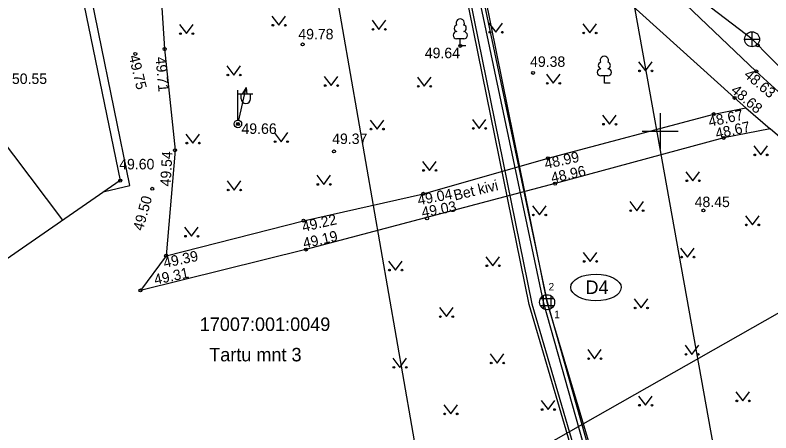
# Model space of a CAD drawing. Extents: x 641385 to 641893, y 6455477 to 6456239.
# Drawn here: x 641507 to 641557.4, y 6456079.9 to 6456107.7 of the extents above; entities that cross this region are included whole.
import ezdxf

# ---------------------------------------------------------------- set-up
doc = ezdxf.new("R2010")
doc.units = 0
for name, color, linetype in [('DKAEV', 7, 'Continuous'), ('DTRASS', 7, 'Continuous'), ('HALJASTUS', 7, 'Continuous'), ('HOONE', 7, 'Continuous'), ('HOONEDET', 7, 'Continuous'), ('KAEVU_NR', 7, 'Continuous'), ('KKAEV', 7, 'Continuous'), ('KORGUS', 7, 'Continuous'), ('KTRASS', 7, 'Continuous'), ('MOOTPIIR', 7, 'Continuous'), ('MPOHULIIN', 7, 'Continuous'), ('PIIR', 7, 'Continuous'), ('POST', 7, 'Continuous'), ('PUU', 7, 'Continuous'), ('TEE', 7, 'Continuous'), ('TORU_NR', 7, 'Continuous'), ('TTRASS', 7, 'Continuous'), ('VORK', 7, 'Continuous'), ('VORMISTUS', 7, 'Continuous')]:
    doc.layers.add(name, color=color, linetype=linetype)

msp = doc.modelspace()

# ---------------------------------------------------------------- linework, layer by layer
at = {"layer": 'DKAEV'}
for p, q in [((641542.222, 6456088.153), (641542.222, 6456089.019)), ((641542.722, 6456089.019), (641542.722, 6456088.153)), ((641542.039, 6456088.836), (641542.905, 6456088.836)), ((641542.905, 6456088.336), (641542.039, 6456088.336))]:
    msp.add_line(p, q, dxfattribs=at)
msp.add_circle((641542.472, 6456088.586), 0.5, dxfattribs=at)
at = {"layer": 'DTRASS'}
for p, q in [((641542.472, 6456088.586), (641535.396, 6456123.691)), ((641551.465, 6456058.479), (641542.472, 6456088.586))]:
    msp.add_line(p, q, dxfattribs=at)
at = {"layer": 'HALJASTUS'}
for p, q in [((641524.135, 6456107.667), (641524.599, 6456107.06)), ((641524.599, 6456107.06), (641525.044, 6456107.667)), ((641530.807, 6456107.387), (641531.27, 6456106.78)), ((641531.27, 6456106.78), (641531.716, 6456107.387)), ((641538.598, 6456107.2), (641539.061, 6456106.593)), ((641539.061, 6456106.593), (641539.507, 6456107.2)), ((641544.849, 6456107.153), (641545.313, 6456106.546)), ((641545.313, 6456106.546), (641545.758, 6456107.153)), ((641517.977, 6456107.107), (641518.441, 6456106.5)), ((641518.441, 6456106.5), (641518.886, 6456107.107)), ((641548.57, 6456104.621), (641549.033, 6456104.014)), ((641549.033, 6456104.014), (641549.479, 6456104.621)), ((641521.138, 6456104.341), (641521.601, 6456103.734)), ((641521.601, 6456103.734), (641522.047, 6456104.341)), ((641527.623, 6456103.641), (641528.086, 6456103.034)), ((641528.086, 6456103.034), (641528.532, 6456103.641)), ((641533.828, 6456103.594), (641534.291, 6456102.987)), ((641534.291, 6456102.987), (641534.737, 6456103.594)), ((641542.423, 6456103.792), (641542.887, 6456103.186)), ((641542.887, 6456103.186), (641543.332, 6456103.792)), ((641530.679, 6456100.735), (641531.142, 6456100.128)), ((641531.142, 6456100.128), (641531.587, 6456100.735)), ((641537.49, 6456100.782), (641537.953, 6456100.175)), ((641537.953, 6456100.175), (641538.399, 6456100.782)), ((641546.167, 6456101.062), (641546.631, 6456100.455)), ((641546.631, 6456100.455), (641547.076, 6456101.062)), ((641518.409, 6456099.802), (641518.872, 6456099.195)), ((641518.872, 6456099.195), (641519.318, 6456099.802)), ((641524.287, 6456099.895), (641524.75, 6456099.288)), ((641524.75, 6456099.288), (641525.196, 6456099.895)), ((641556.249, 6456099.018), (641556.712, 6456098.411)), ((641556.712, 6456098.411), (641557.158, 6456099.018)), ((641534.178, 6456097.981), (641534.641, 6456097.374)), ((641534.641, 6456097.374), (641535.086, 6456097.981)), ((641527.133, 6456097.048), (641527.596, 6456096.441)), ((641527.596, 6456096.441), (641528.042, 6456097.048)), ((641551.723, 6456097.291), (641552.187, 6456096.684)), ((641552.187, 6456096.684), (641552.632, 6456097.291)), ((641521.161, 6456096.674), (641521.625, 6456096.067)), ((641521.625, 6456096.067), (641522.07, 6456096.674)), ((641547.981, 6456095.298), (641548.444, 6456094.691)), ((641548.444, 6456094.691), (641548.89, 6456095.298)), ((641541.493, 6456095.009), (641541.956, 6456094.402)), ((641541.956, 6456094.402), (641542.402, 6456095.009)), ((641555.689, 6456094.35), (641556.152, 6456093.744)), ((641556.152, 6456093.744), (641556.598, 6456094.35)), ((641518.315, 6456093.594), (641518.779, 6456092.987)), ((641518.779, 6456092.987), (641519.224, 6456093.594)), ((641551.371, 6456092.199), (641551.834, 6456091.592)), ((641551.834, 6456091.592), (641552.28, 6456092.199)), ((641538.396, 6456091.621), (641538.859, 6456091.014)), ((641538.859, 6456091.014), (641539.305, 6456091.621)), ((641544.883, 6456091.91), (641545.346, 6456091.303)), ((641545.346, 6456091.303), (641545.792, 6456091.91)), ((641531.908, 6456091.332), (641532.371, 6456090.725)), ((641532.371, 6456090.725), (641532.817, 6456091.332)), ((641548.273, 6456088.811), (641548.736, 6456088.204)), ((641548.736, 6456088.204), (641549.182, 6456088.811)), ((641535.298, 6456088.233), (641535.761, 6456087.626)), ((641535.761, 6456087.626), (641536.207, 6456088.233)), ((641551.663, 6456085.711), (641552.126, 6456085.104)), ((641552.126, 6456085.104), (641552.572, 6456085.711)), ((641538.688, 6456085.134), (641539.151, 6456084.527)), ((641539.151, 6456084.527), (641539.597, 6456085.134)), ((641545.176, 6456085.422), (641545.639, 6456084.815)), ((641545.639, 6456084.815), (641546.085, 6456085.422)), ((641532.2, 6456084.845), (641532.663, 6456084.238)), ((641532.663, 6456084.238), (641533.109, 6456084.845)), ((641555.053, 6456082.612), (641555.516, 6456082.005)), ((641555.516, 6456082.005), (641555.962, 6456082.612)), ((641542.078, 6456082.034), (641542.541, 6456081.427)), ((641542.541, 6456081.427), (641542.987, 6456082.034)), ((641548.566, 6456082.323), (641549.029, 6456081.716)), ((641549.029, 6456081.716), (641549.475, 6456082.323)), ((641535.59, 6456081.745), (641536.053, 6456081.138)), ((641536.053, 6456081.138), (641536.499, 6456081.745))]:
    msp.add_line(p, q, dxfattribs=at)
for centre in [(641524.198, 6456107.06), (641525.027, 6456107.06), (641530.869, 6456106.78), (641531.698, 6456106.78), (641538.66, 6456106.593), (641539.489, 6456106.593), (641518.04, 6456106.5), (641518.868, 6456106.5), (641544.912, 6456106.546), (641545.741, 6456106.546), (641521.2, 6456103.734), (641522.029, 6456103.734), (641548.632, 6456104.014), (641549.461, 6456104.014), (641527.685, 6456103.034), (641528.514, 6456103.034), (641542.486, 6456103.186), (641543.315, 6456103.186), (641533.89, 6456102.987), (641534.719, 6456102.987), (641530.741, 6456100.128), (641531.57, 6456100.128), (641537.552, 6456100.175), (641538.381, 6456100.175), (641546.23, 6456100.455), (641547.059, 6456100.455), (641518.471, 6456099.195), (641519.3, 6456099.195), (641524.349, 6456099.288), (641525.178, 6456099.288), (641556.311, 6456098.411), (641557.14, 6456098.411), (641534.24, 6456097.374), (641535.069, 6456097.374), (641551.786, 6456096.684), (641552.614, 6456096.684), (641521.224, 6456096.067), (641522.052, 6456096.067), (641527.195, 6456096.441), (641528.024, 6456096.441), (641548.043, 6456094.691), (641548.872, 6456094.691), (641541.555, 6456094.402), (641542.384, 6456094.402), (641555.751, 6456093.744), (641556.58, 6456093.744), (641518.378, 6456092.987), (641519.207, 6456092.987), (641551.433, 6456091.592), (641552.262, 6456091.592), (641538.458, 6456091.014), (641539.287, 6456091.014), (641544.945, 6456091.303), (641545.774, 6456091.303), (641531.97, 6456090.725), (641532.799, 6456090.725), (641548.335, 6456088.204), (641549.164, 6456088.204), (641535.36, 6456087.626), (641536.189, 6456087.626), (641551.725, 6456085.104), (641552.554, 6456085.104), (641538.75, 6456084.527), (641539.579, 6456084.527), (641545.238, 6456084.815), (641546.067, 6456084.815), (641532.262, 6456084.238), (641533.091, 6456084.238), (641555.115, 6456082.005), (641555.944, 6456082.005), (641542.14, 6456081.427), (641542.969, 6456081.427), (641548.628, 6456081.716), (641549.457, 6456081.716), (641535.652, 6456081.138), (641536.481, 6456081.138)]:
    msp.add_circle(centre, 0.055, dxfattribs=at)
at = {"layer": 'HOONE'}
for p, q in [((641510.204, 6456094.047), (641504.383, 6456101.771)), ((641514.027, 6456096.693), (641504.257, 6456089.948))]:
    msp.add_line(p, q, dxfattribs=at)
msp.add_lwpolyline([(641507.566, 6456184.739), (641509.751, 6456174.395), (641494.612, 6456171.313), (641497.26, 6456158.302), (641499.543, 6456158.767), (641501.301, 6456149.588), (641499.187, 6456149.183), (641501.677, 6456136.178), (641516.85, 6456139.215), (641518.903, 6456128.985), (641507.84, 6456126.715), (641514.027, 6456096.693)], dxfattribs=at)
at = {"layer": 'HOONEDET'}
msp.add_lwpolyline([(641512.984, 6456095.973), (641514.658, 6456096.376), (641512.588, 6456106.593), (641510.413, 6456117.337)], dxfattribs=at)
at = {"layer": 'KAEVU_NR'}
msp.add_ellipse((641545.729, 6456089.568), major_axis=(1.678, -0.009), ratio=0.531431, dxfattribs=at)
at = {"layer": 'KKAEV'}
for p, q in [((641556.13, 6456105.623), (641556.13, 6456106.623)), ((641555.63, 6456106.123), (641556.63, 6456106.123))]:
    msp.add_line(p, q, dxfattribs=at)
msp.add_circle((641556.13, 6456106.123), 0.5, dxfattribs=at)
at = {"layer": 'KORGUS'}
for centre in [(641526.184, 6456105.777), (641536.684, 6456105.68), (641556.505, 6456105.716), (641515.032, 6456105.148), (641516.986, 6456105.476), (641541.542, 6456103.877), (641556.413, 6456103.975), (641554.965, 6456102.212), (641553.577, 6456101.133), (641521.868, 6456100.469), (641554.24, 6456099.547), (641517.678, 6456098.721), (641528.271, 6456098.641), (641542.541, 6456098.184), (641514.027, 6456096.693), (641543.003, 6456096.492), (641516.159, 6456096.151), (641534.225, 6456095.816), (641552.89, 6456094.705), (641526.245, 6456094.022), (641534.476, 6456094.177), (641526.396, 6456092.1), (641517.084, 6456091.688), (641515.373, 6456089.369)]:
    msp.add_circle(centre, 0.1, dxfattribs=at)
at = {"layer": 'KTRASS'}
for p, q in [((641556.13, 6456106.123), (641536.677, 6456121.043)), ((641583.892, 6456077.766), (641556.13, 6456106.123))]:
    msp.add_line(p, q, dxfattribs=at)
at = {"layer": 'MOOTPIIR'}
msp.add_lwpolyline([(641502.29, 6456186.375), (641505.592, 6456169.157), (641519.147, 6456171.939), (641526.793, 6456118.545), (641535.481, 6456068.629), (641550.6, 6456032.105), (641572.669, 6455986.189), (641583.964, 6455982.884), (641605.512, 6455991.581), (641619.588, 6455970.884), (641636.618, 6455976.101), (641618.024, 6456017.147), (641594.217, 6456006.538), (641575.102, 6456028.452), (641553.901, 6456077.151), (641542.78, 6456139.068), (641533.57, 6456192.984), (641502.29, 6456186.375)], dxfattribs=at)
at = {"layer": 'MPOHULIIN'}
for p, q in [((641521.923, 6456100.716), (641522.415, 6456102.912)), ((641522.415, 6456102.912), (641522.17, 6456102.505)), ((641522.415, 6456102.912), (641522.461, 6456102.439)), ((641521.868, 6456100.473), (641521.868, 6456100.473))]:
    msp.add_line(p, q, dxfattribs=at)
at = {"layer": 'POST'}
for p, q in [((641521.868, 6456100.723), (641521.868, 6456102.723)), ((641521.868, 6456102.473), (641522.868, 6456102.473)), ((641522.095, 6456102.152), (641522.095, 6456102.473)), ((641522.708, 6456102.152), (641522.708, 6456102.473)), ((641521.868, 6456100.473), (641521.868, 6456100.473))]:
    msp.add_line(p, q, dxfattribs=at)
for radius in [0.25, 0.0234]:
    msp.add_circle((641521.868, 6456100.473), radius, dxfattribs=at)
msp.add_arc((641522.401, 6456102.152), 0.306, 180, 0, dxfattribs=at)
at = {"layer": 'PUU'}
for p, q in [((641536.924, 6456106.155), (641536.444, 6456106.155)), ((641536.684, 6456105.68), (641536.684, 6456106.155)), ((641537.064, 6456105.68), (641536.684, 6456105.68)), ((641546.527, 6456103.678), (641546.047, 6456103.678)), ((641546.287, 6456103.203), (641546.287, 6456103.678)), ((641546.667, 6456103.203), (641546.287, 6456103.203))]:
    msp.add_line(p, q, dxfattribs=at)
for centre, radius, start, end in [((641536.684, 6456107.2), 0.277, 332.5799, 207.4201), ((641536.447, 6456106.393), 0.238, 90.0016, 269.3953), ((641536.514, 6456106.853), 0.233, 109.0217, 253.1415), ((641536.855, 6456106.853), 0.233, 286.8508, 70.9859), ((641536.922, 6456106.393), 0.238, 270.6047, 89.9984), ((641546.287, 6456104.723), 0.277, 332.5799, 207.4201), ((641546.049, 6456103.915), 0.238, 90.0016, 269.3953), ((641546.117, 6456104.375), 0.233, 109.0217, 253.1415), ((641546.457, 6456104.375), 0.233, 286.8508, 70.9859), ((641546.524, 6456103.915), 0.238, 270.6047, 89.9984)]:
    msp.add_arc(centre, radius, start, end, dxfattribs=at)
at = {"layer": 'TEE'}
for p, q in [((641555.719, 6456101.559), (641557.335, 6456100.157)), ((641517.084, 6456091.688), (641515.373, 6456089.369))]:
    msp.add_line(p, q, dxfattribs=at)
for points in [[(641535.928, 6456178.694), (641527.371, 6456182.282), (641525.986, 6456184.491), (641523.845, 6456185.225), (641521.723, 6456184.712), (641520.999, 6456184.12), (641522.678, 6456177.225), (641524.05, 6456168.074), (641526.188, 6456155.805), (641527.943, 6456146.03), (641528.439, 6456142.112), (641528.912, 6456139.284), (641529.801, 6456133.959), (641530.278, 6456128.288), (641523.044, 6456122.247), (641516.725, 6456114.604), (641516.447, 6456113.574), (641516.576, 6456111.663), (641516.986, 6456105.476), (641517.678, 6456098.721), (641517.084, 6456091.688)], [(641536.791, 6456119.085), (641538.715, 6456121.007), (641542.386, 6456117.362), (641556.413, 6456103.975), (641558.603, 6456101.977), (641560.085, 6456100.624)], [(641536.791, 6456119.085), (641547.498, 6456108.983), (641554.965, 6456102.212), (641555.719, 6456101.559)], [(641517.084, 6456091.688), (641526.245, 6456094.022), (641534.225, 6456095.816), (641542.541, 6456098.184), (641553.577, 6456101.133), (641555.719, 6456101.559)], [(641557.335, 6456100.157), (641554.24, 6456099.547), (641543.003, 6456096.492), (641526.396, 6456092.1), (641515.373, 6456089.369)], [(641578.992, 6456081.376), (641574.296, 6456085.889), (641571.219, 6456087.752), (641562.843, 6456095.381), (641557.335, 6456100.157)]]:
    msp.add_lwpolyline(points, dxfattribs=at)
at = {"layer": 'TTRASS'}
msp.add_line((641552.128, 6456054.488), (641542.509, 6456088.599), dxfattribs=at)
for points in [[(641524.04, 6456183.04), (641532.371, 6456133.232), (641541.46, 6456088.479), (641549.999, 6456059.248), (641551.608, 6456054.166)], [(641525.088, 6456181.712), (641530.977, 6456143.742), (641533.057, 6456131.977), (641542.204, 6456088.606), (641551.361, 6456056.131), (641551.926, 6456054.363)], [(641550.51, 6456057.03), (641549.826, 6456059.194), (641543.623, 6456080.429), (641541.286, 6456088.428), (641532.193, 6456133.198), (641524.068, 6456180.944)], [(641542.509, 6456088.599), (641533.348, 6456132.038), (641531.27, 6456143.794), (641525.465, 6456181.095)]]:
    msp.add_lwpolyline(points, dxfattribs=at)
at = {"layer": 'VORK'}
for p, q in [((641550, 6456101.2), (641550, 6456098.8)), ((641548.8, 6456100), (641551.2, 6456100))]:
    msp.add_line(p, q, dxfattribs=at)
at = {"layer": 'VORMISTUS'}
msp.add_lwpolyline([(641599.922, 6455887.491), (641503.576, 6456057.026), (641625.294, 6456126.198), (641721.64, 6455956.662), (641599.922, 6455887.491)], dxfattribs=at)

# ---------------------------------------------------------------- texts
at = {"layer": 'KAEVU_NR'}
msp.add_text('D4', height=0.9, dxfattribs=at).set_placement((641545.028, 6456089.135))
at = {"layer": 'KORGUS'}
for s, p in [(' 49.78', (641525.635, 6456106.116)), (' 49.64', (641534.063, 6456104.859)), (' 49.38', (641541.078, 6456104.283)), (' 50.55', (641506.552, 6456103.143)), (' 49.66', (641521.849, 6456099.811)), (' 49.37', (641527.892, 6456099.137)), (' 49.60', (641513.701, 6456097.444)), (' 48.45', (641552.044, 6456094.927))]:
    msp.add_text(s, height=0.7, dxfattribs=at).set_placement(p)
for s, rotation, p in [(' 49.75', 283.3648, (641514.533, 6456105.242)), (' 49.71', 275.0399, (641516.355, 6456105.184)), (' 48.63', 319.6066, (641555.336, 6456103.836)), (' 48.68', 319.6066, (641554.464, 6456102.799)), (' 48.67', 12.2076, (641553.047, 6456100.219)), (' 48.67', 12.2076, (641553.512, 6456099.427)), (' 49.54', 86.8102, (641517.368, 6456096.033)), (' 48.99', 12.3377, (641542.123, 6456097.408)), (' 48.96', 12.3377, (641542.558, 6456096.477)), (' 49.04', 10.8097, (641533.652, 6456094.998)), (' 49.50', 74.4217, (641515.464, 6456093.055)), (' 49.03', 10.8097, (641533.921, 6456094.175)), (' 49.22', 13.0161, (641525.974, 6456093.212)), (' 49.19', 13.0161, (641526.036, 6456092.108)), (' 49.39', 12.0709, (641516.726, 6456090.812)), (' 49.31', 12.0709, (641516.108, 6456089.687))]:
    msp.add_text(s, height=0.7, rotation=rotation, dxfattribs=at).set_placement(p)
at = {"layer": 'PIIR'}
for s, p in [('17007:001:0049', (641519.326, 6456086.667)), ('Tartu mnt 3', (641519.956, 6456084.64))]:
    msp.add_text(s, height=0.9, dxfattribs=at).set_placement(p)
at = {"layer": 'TEE'}
msp.add_text('Bet kivi', height=0.7, rotation=13.605, dxfattribs=at).set_placement((641536.335, 6456095.365))
at = {"layer": 'TORU_NR'}
for s, p in [('2', (641542.57, 6456089.369)), ('1', (641542.948, 6456087.517))]:
    msp.add_text(s, height=0.5, dxfattribs=at).set_placement(p)

doc.saveas('drawing.dxf')
